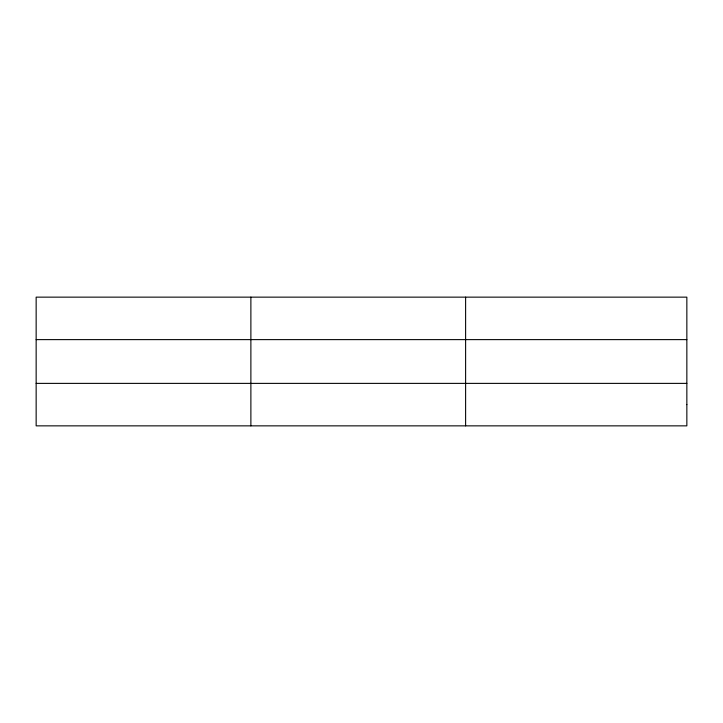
<?xml version="1.0" encoding="UTF-8"?>
<svg xmlns="http://www.w3.org/2000/svg" width="723" height="723" viewBox="0 0 723 723"><rect width="100%" height="100%" fill="white"/><g stroke="black" fill="none" stroke-linecap="round" stroke-linejoin="round"><path stroke-width="1.08" d="M250.881 425.856L250.881 297.144M465.612 425.856L465.612 297.144M36.15 339.62L686.85 339.62M36.15 383.38L686.85 383.38M686.85 404.618L686.85 425.856L36.15 425.856L36.15 297.144L686.85 297.144L686.85 404.618"/></g></svg>
